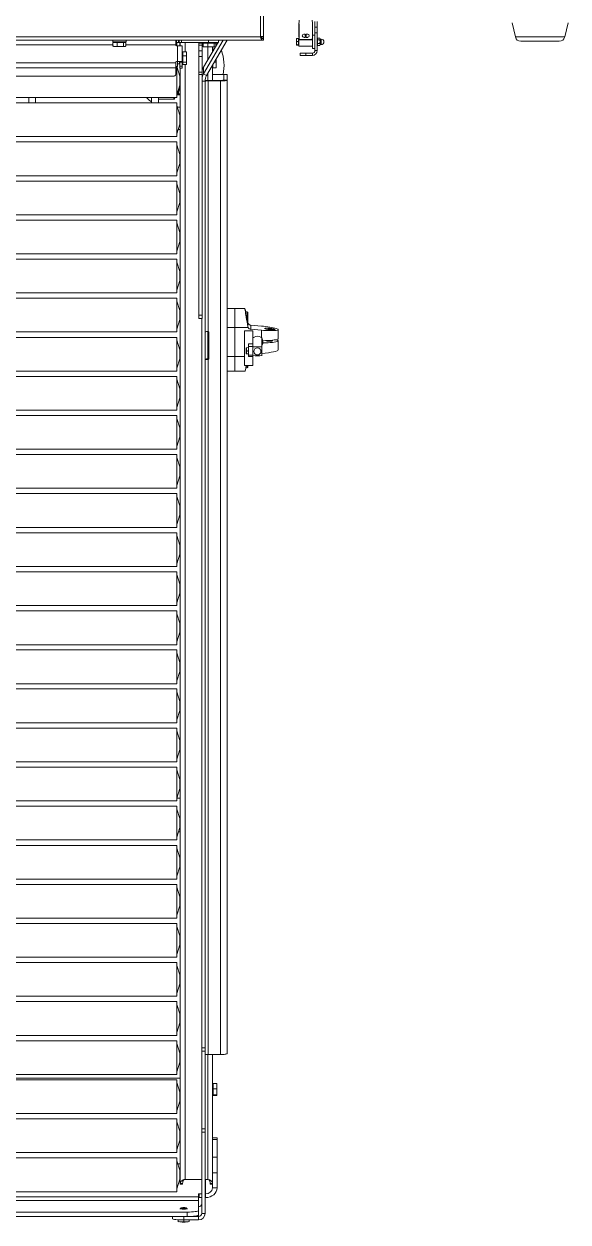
# Model space of a CAD drawing. Header units: millimetres. Extents: x -187347 to 135007, y -6415 to 292048.
# Drawn here: x -54706 to -54223, y 20452 to 21517 of the extents above; entities that cross this region are included whole.
import ezdxf

# ---------------------------------------------------------------- set-up
doc = ezdxf.new("R2010")
doc.units = ezdxf.units.MM
doc.header["$LTSCALE"] = 100
doc.layers.get('0').update_dxf_attribs({"lineweight": 18})
doc.layers.add('Layout Multivac', color=2, linetype='Continuous')

# ---------------------------------------------------------------- blocks, each defined once
blk = doc.blocks.new('I319 MD_left to right')
at = {"color": 0, "linetype": 'Continuous', "lineweight": 18}
for p, q in [((3364.4, 2821), (3364.4, 2114.7)), ((3367.3, 2821), (3367.3, 2114.7)), ((3398.6, 2125.9), (3398.6, 2119.7)), ((3398.7, 2125.9), (3398.7, 2119.7)), ((3410.7, 2119.7), (3410.7, 2125.9)), ((3410.8, 2119.7), (3410.8, 2125.9)), ((3412.8, 2123), (3412.8, 2128)), ((3412.8, 2123), (3414.8, 2123)), ((3412.8, 2118), (3412.8, 2123)), ((3414.8, 2128), (3414.8, 2123)), ((3414.8, 2123), (3414.8, 2118)), ((3587.9, 2127), (3590.9, 2114.4)), ((3634.7, 2114.4), (3637.6, 2127)), ((3365.8, 2111.5), (2935.1, 2111.5)), ((2935.4, 2114.5), (3364.4, 2114.5)), ((3233.3, 2111.5), (3233.3, 2109.9)), ((3233.3, 2109.9), (3245.3, 2109.9)), ((3233.5, 2106.1), (3233.5, 2109.3)), ((3233.5, 2109.3), (3237.1, 2109.3)), ((3234.8, 2109.9), (3234.8, 2109.3)), ((3237.1, 2106.1), (3237.1, 2109.3)), ((3237.1, 2109.3), (3242.8, 2109.3)), ((3242.8, 2106.1), (3242.8, 2109.3)), ((3242.8, 2109.3), (3245, 2109.3)), ((3243.7, 2109.3), (3243.7, 2109.9)), ((3245, 2106.1), (3245, 2109.3)), ((3245.3, 2109.9), (3245.3, 2111.5)), ((3289.3, 2111.5), (3289.3, 2107.3)), ((3289.8, 2109.5), (3289.3, 2109.5)), ((3289.8, 2111.5), (3289.8, 2109.5)), ((3291.8, 2109.5), (3289.8, 2109.5)), ((3290.3, 2106.5), (3290.3, 2109.5)), ((3291.8, 2109.5), (3291.8, 2111.5)), ((3292.3, 2109.5), (3291.8, 2109.5)), ((3292.3, 2109.5), (3292.3, 2111.5)), ((3294.3, 2109.5), (3292.3, 2109.5)), ((3292.8, 2106.5), (3292.8, 2109.5)), ((3293.3, 2109.5), (3293.3, 2106.5)), ((3294.3, 2111.5), (3294.3, 2109.5)), ((3318.3, 2109.5), (3294.3, 2109.5)), ((3297.5, 2109.5), (3297.5, 2101.2)), ((3309.8, 2109), (3309.8, 2109.5)), ((3309.8, 2109), (3312.8, 2109)), ((3309.8, 2107), (3309.8, 2109)), ((3312.8, 2109), (3312.8, 2109.5)), ((3312.8, 2107), (3312.8, 2109)), ((3313.7, 2105.7), (3313.7, 2108.9)), ((3313.7, 2108.9), (3317.8, 2108.9)), ((3331.5, 2111.5), (3314, 2081.5)), ((3314.8, 2109.5), (3314.8, 2108.9)), ((3334.9, 2111.5), (3316.6, 2080)), ((3317.8, 2105.7), (3317.8, 2108.9)), ((3317.8, 2108.9), (3323.3, 2108.9)), ((3318.3, 2109.5), (3318.3, 2111.5)), ((3327.3, 2109.5), (3318.3, 2109.5)), ((3323.3, 2105.7), (3323.3, 2108.9)), ((3323.3, 2108.9), (3324.8, 2108.9)), ((3323.7, 2108.9), (3323.7, 2109.5)), ((3324.8, 2106.3), (3326.8, 2109.5)), ((3324.8, 2105.7), (3324.8, 2108.9)), ((3325.1, 2109.5), (3325.1, 2106.6)), ((3326.6, 2109.2), (3326.4, 2109.5)), ((3327.3, 2110.4), (3327.9, 2111.5)), ((3327.3, 2111.5), (3327.3, 2109.5)), ((3364.4, 2114.5), (3364.4, 2114.7)), ((3364.4, 2114.7), (3367.3, 2114.7)), ((3364.6, 2113.9), (3365.5, 2114.7)), ((3365.8, 2114), (3364.8, 2114)), ((3365.3, 2114.5), (3365.8, 2114.5)), ((3365.8, 2114.7), (3365.8, 2113.3)), ((3365.8, 2113.3), (3367.3, 2113.3)), ((3365.8, 2113.1), (3365.8, 2113.3)), ((3367.3, 2113.1), (3365.8, 2113.1)), ((3365.8, 2113), (3365.8, 2111.5)), ((3365.8, 2113), (3367.1, 2113)), ((3365.8, 2111.5), (3367.1, 2111.5)), ((3367.1, 2111.5), (3367.1, 2113)), ((3367.1, 2113), (3367.3, 2113)), ((3367.3, 2111.5), (3367.1, 2111.5)), ((3367.3, 2114.7), (3367.3, 2113.3)), ((3367.3, 2113.3), (3367.3, 2113.1)), ((3367.3, 2113), (3367.3, 2111.5)), ((3367.3, 2111.5), (3367.3, 2113)), ((3367.3, 2113), (3367.3, 2113)), ((3367.3, 2111.5), (3367.3, 2111.5)), ((3396.6, 2111.5), (3396.7, 2112.9)), ((3396.7, 2112.9), (3396.6, 2112.8)), ((3396.6, 2112.8), (3396.6, 2111.5)), ((3396.6, 2111.5), (3396.6, 2108.8)), ((3396.6, 2108.8), (3396.7, 2110.2)), ((3396.7, 2112.9), (3398.2, 2112.9)), ((3396.7, 2112.9), (3398.2, 2112.9)), ((3396.7, 2110.2), (3398.2, 2110.2)), ((3398.2, 2112.9), (3398.2, 2110.2)), ((3398.2, 2112.9), (3398.2, 2112.9)), ((3398.6, 2112.3), (3398.2, 2112.3)), ((3398.2, 2110.2), (3398.2, 2107.4)), ((3398.6, 2106.3), (3398.6, 2113.7)), ((3398.6, 2113.7), (3398.7, 2113.7)), ((3398.7, 2113.6), (3398.8, 2113.6)), ((3398.9, 2112.2), (3410.5, 2112.2)), ((3410.5, 2111.8), (3398.9, 2111.8)), ((3404.2, 2117), (3402.9, 2116.9)), ((3402.9, 2114), (3404.2, 2113.9)), ((3404.2, 2113.9), (3404.2, 2117)), ((3406.4, 2116.9), (3405.2, 2117)), ((3405.2, 2117), (3405.2, 2113.9)), ((3405.2, 2113.9), (3406.4, 2114)), ((3410.5, 2113.6), (3410.7, 2113.6)), ((3410.7, 2113.7), (3410.8, 2113.7)), ((3412.8, 2116), (3410.8, 2116)), ((3410.8, 2113.7), (3410.8, 2116)), ((3410.8, 2106.3), (3410.8, 2113.7)), ((3414.8, 2118), (3412.8, 2118)), ((3412.8, 2102.2), (3412.8, 2118)), ((3414.8, 2102.2), (3414.8, 2118)), ((3415.2, 2113.2), (3414.8, 2112.4)), ((3415.2, 2113.2), (3417.1, 2113.2)), ((3415.2, 2111.7), (3417.1, 2111.7)), ((3417.6, 2112.4), (3417.1, 2113.2)), ((3418.4, 2112.4), (3417.6, 2112.4)), ((3417.6, 2112.4), (3417.6, 2107.6)), ((3418.4, 2107.6), (3418.4, 2112.4)), ((3590.9, 2114.4), (3634.7, 2114.4)), ((3627.2, 2110.5), (3595.7, 2110.5)), ((3629.8, 2110.5), (3627.2, 2110.5)), ((2633, 2107.3), (3233.5, 2107.3)), ((3235.3, 2105.9), (3233.5, 2106.1)), ((3233.9, 2106.1), (3234.3, 2105.9)), ((3234.3, 2105.9), (3235.3, 2105.9)), ((3237.1, 2106.1), (3235.3, 2105.9)), ((3235.3, 2105.9), (3239.9, 2105.9)), ((3239.9, 2105.9), (3237.1, 2106.1)), ((3242.8, 2106.1), (3239.9, 2105.9)), ((3239.9, 2105.9), (3243.9, 2105.9)), ((3244.7, 2106.1), (3243.9, 2105.9)), ((3243.9, 2105.9), (3244.3, 2105.9)), ((3244.3, 2105.9), (3244.7, 2106.1)), ((3245, 2107.3), (3289.3, 2107.3)), ((3289.3, 2107.3), (3289.3, 2107)), ((3290.7, 2106.5), (3289.8, 2106.5)), ((3290.7, 2092.5), (3290.7, 2106.5)), ((3290.7, 2106.5), (3294.9, 2106.5)), ((3292.8, 2107.7), (3293.3, 2107.7)), ((3292.8, 2107), (3293.3, 2107)), ((3294.9, 2092.5), (3294.9, 2106.5)), ((3295.5, 2100), (3294.9, 2100)), ((3295.5, 2097.6), (3295.5, 2101.2)), ((3298.7, 2101.2), (3295.5, 2101.2)), ((3298.7, 2101.2), (3298.9, 2099.4)), ((3298.7, 2100.9), (3298.7, 2101.2)), ((3298.9, 2099.4), (3298.7, 2097.6)), ((3298.9, 2100.5), (3298.8, 2100.9)), ((3298.9, 2099.4), (3298.9, 2100.5)), ((3298.9, 2094.7), (3298.9, 2099.4)), ((3309.8, 2107), (3312.8, 2107)), ((3309.8, 2102), (3309.8, 2107)), ((3309.8, 2102), (3312.8, 2102)), ((3309.8, 2097), (3309.8, 2102)), ((3312.8, 2102), (3312.8, 2107)), ((3312.8, 2097), (3312.8, 2102)), ((3315.7, 2105.5), (3313.7, 2105.7)), ((3313.7, 2105.7), (3314.1, 2105.6)), ((3314, 2087.6), (3324.5, 2105.6)), ((3314.1, 2105.6), (3314.3, 2105.5)), ((3314.3, 2105.5), (3315.7, 2105.5)), ((3317.8, 2105.7), (3315.7, 2105.5)), ((3315.7, 2105.5), (3320.5, 2105.5)), ((3317.6, 2105.5), (3317.6, 2093.7)), ((3320.5, 2105.5), (3317.8, 2105.7)), ((3320.5, 2105.5), (3324.1, 2105.5)), ((3321.8, 2105.5), (3321.8, 2101)), ((3322.1, 2105.5), (3322.1, 2101.5)), ((3324.1, 2105.5), (3323.3, 2105.7)), ((3324.1, 2105.5), (3324.3, 2105.5)), ((3324.3, 2105.5), (3324.4, 2105.6)), ((3396.7, 2107.4), (3396.6, 2108.8)), ((3396.6, 2108.8), (3396.6, 2107.3)), ((3396.6, 2107.3), (3396.7, 2107.4)), ((3396.7, 2107.2), (3396.6, 2107.3)), ((3396.7, 2107.4), (3398.2, 2107.4)), ((3396.7, 2107.2), (3398.2, 2107.2)), ((3396.7, 2107.2), (3398.2, 2107.2)), ((3398.2, 2107.8), (3398.6, 2107.8)), ((3398.2, 2107.4), (3398.2, 2107.2)), ((3398.2, 2107.2), (3398.2, 2107.2)), ((3398.6, 2106.3), (3410.8, 2106.3)), ((3399.8, 2098), (3399.8, 2100)), ((3399.8, 2100), (3404.8, 2100)), ((3404.8, 2100), (3404.8, 2098)), ((3404.8, 2100), (3410.6, 2100)), ((3410.6, 2100), (3410.6, 2098)), ((3410.8, 2104), (3410.8, 2106.3)), ((3410.8, 2104), (3412.8, 2104)), ((3414.8, 2102.2), (3412.8, 2102.2)), ((3414.8, 2107.6), (3415.2, 2106.9)), ((3415.2, 2108.6), (3417.1, 2108.6)), ((3415.2, 2106.9), (3417.1, 2106.9)), ((3417.1, 2106.9), (3417.6, 2107.6)), ((3417.6, 2107.6), (3418.4, 2107.6)), ((2577.3, 2091.4), (3289.3, 2091.4)), ((3289.3, 2092), (3289.3, 2091.4)), ((3289.3, 2091.4), (3289.3, 2086.8)), ((3289.3, 2088), (3290.9, 2088)), ((3290.7, 2092.5), (3289.8, 2092.5)), ((3292.8, 2079.5), (3290.3, 2088)), ((3290.3, 2063.6), (3290.3, 2088)), ((3294.9, 2092.5), (3290.7, 2092.5)), ((3290.9, 2092.5), (3290.9, 2088)), ((3290.9, 2090.5), (3292.7, 2090.5)), ((3292.7, 2092.5), (3292.7, 2090.5)), ((3292.9, 2092), (3292.9, 2092.5)), ((3294.9, 2092), (3292.9, 2092)), ((3292.9, 2092), (3292.9, 2088.5)), ((3292.9, 2088.5), (3294.9, 2088.5)), ((3292.9, 2086.5), (3292.9, 2088.5)), ((3294.9, 2092.5), (3294.9, 2092)), ((3294.9, 2092), (3294.9, 2088.5)), ((3294.9, 2091.1), (3295.5, 2091.1)), ((3294.9, 2088.5), (3294.9, 2086.5)), ((3298.7, 2097.6), (3295.5, 2097.6)), ((3295.5, 2091.9), (3295.5, 2097.6)), ((3298.7, 2091.9), (3295.5, 2091.9)), ((3295.5, 2089.8), (3295.5, 2091.9)), ((3298.7, 2089.8), (3295.5, 2089.8)), ((3297.5, 2089.8), (3297.5, 1098.7)), ((3298.9, 2094.7), (3298.7, 2091.9)), ((3298.9, 2090.9), (3298.7, 2089.8)), ((3298.8, 2090.2), (3298.9, 2090.5)), ((3298.9, 2090.9), (3298.9, 2094.7)), ((3298.9, 2090.5), (3298.9, 2090.9)), ((3309.8, 2097), (3312.8, 2097)), ((3309.8, 2083.1), (3309.8, 2097)), ((3312.8, 2083.1), (3312.8, 2097)), ((3314, 2087.6), (3314, 2081.5)), ((3321.8, 2088.9), (3321.8, 2075.7)), ((3322.1, 2087), (3322.1, 2089.4)), ((3323.6, 2092), (3325.1, 2092)), ((3325.1, 2094.6), (3325.1, 2092)), ((3325.1, 2092), (3325.1, 2087)), ((3404.8, 2098), (3399.8, 2098)), ((3404.8, 2098), (3410.6, 2098)), ((2577.3, 2086.8), (3289.3, 2086.8)), ((2579.3, 2079.5), (3287.3, 2079.5)), ((3289.3, 2086.8), (3289.3, 2081)), ((3292.8, 2072.3), (3292.8, 2079.5)), ((3293.3, 2078), (3292.8, 2078)), ((3294.9, 2086.5), (3292.9, 2086.5)), ((3293.3, 2086.5), (3293.3, 1095)), ((3309.8, 2083.1), (3312.8, 2083.1)), ((3309.8, 2081.1), (3309.8, 2083.1)), ((3309.8, 2081.1), (3312.8, 2081.1)), ((3309.8, 1867.1), (3309.8, 2081.1)), ((3312.8, 2081.1), (3312.8, 2083.1)), ((3312.8, 1867.1), (3312.8, 2081.1)), ((3316.6, 2080), (3314, 2081.5)), ((3317.6, 2081.7), (3317.6, 2075.7)), ((3331.8, 2081), (3321.8, 2081)), ((3325.1, 2087), (3322.1, 2087)), ((3334.8, 2081), (3331.8, 2081)), ((3331.8, 2080.9), (3331.8, 2081)), ((3334.8, 2080.9), (3331.8, 2080.9)), ((3331.8, 2080.9), (3331.8, 2076)), ((3334.8, 2081), (3334.8, 2080.9)), ((3334.8, 2080.9), (3334.8, 2076)), ((3290.3, 2063), (3292.8, 2071.5)), ((3291.5, 2067.1), (3291.8, 2067.6)), ((3291.8, 2067.6), (3292.7, 2068.9)), ((3291.8, 2068.1), (3291.8, 2067.6)), ((3292.6, 2067.5), (3292, 2066.3)), ((3293.3, 2071.1), (3292.6, 2071.1)), ((3293.3, 2068.6), (3292.6, 2067.5)), ((3292.7, 2068.9), (3293.3, 2069.6)), ((3292.8, 2073), (3293.3, 2073)), ((3292.8, 2071.5), (3292.8, 2072.3)), ((3315.3, 2075.1), (3312.8, 2075.1)), ((3315.3, 1215.7), (3315.3, 2075.1)), ((3318.1, 2075.3), (3318.1, 2075.7)), ((3329, 2075.7), (3318.1, 2075.7)), ((3318.1, 1852.5), (3318.1, 2075.3)), ((3329, 2075.3), (3318.1, 2075.3)), ((3329, 2075.7), (3329, 2075.3)), ((3329, 1209.8), (3329, 2075.3)), ((3331.8, 2076), (3334.8, 2076)), ((3334.8, 1210.5), (3334.8, 2076)), ((2900.3, 2060.5), (3290.3, 2060.5)), ((3290.3, 2055.8), (2900.3, 2055.8)), ((3158.8, 2055.8), (3158.8, 2060.5)), ((3164.8, 2055.8), (3164.8, 2060.5)), ((3267.8, 2060.5), (3267.8, 2055.8)), ((3273.8, 2060.5), (3273.8, 2055.8)), ((3273.8, 2059), (3287.2, 2059)), ((3287.2, 2059), (3287.9, 2060.5)), ((3288.6, 2060.5), (3288.1, 2059.5)), ((3290.3, 2060.5), (3290.3, 2063.6)), ((3291.8, 2063), (3290.3, 2063)), ((3290.3, 2028.9), (3290.3, 2055.8)), ((3292, 2066.3), (3290.5, 2063.8)), ((3290.5, 2063.8), (3291.8, 2063.8)), ((3291.8, 2066), (3291.8, 2063.8)), ((3291.8, 2063.8), (3292.7, 2063.8)), ((3291.8, 2063.8), (3291.8, 2063)), ((3292.6, 2063), (3291.8, 2063)), ((3293.3, 2063.1), (3292.6, 2063)), ((3292.8, 2044.8), (3290.3, 2053.3)), ((3293.3, 2052.1), (3290.6, 2052.1)), ((3290.3, 2028.3), (3292.8, 2036.8)), ((3292.8, 2037.6), (3292.8, 2044.8)), ((3293.3, 2043.3), (3292.8, 2043.3)), ((3292.8, 2038.3), (3293.3, 2038.3)), ((3292.8, 2036.8), (3292.8, 2037.6)), ((2900.3, 2025.8), (3290.3, 2025.8)), ((3290.3, 2025.8), (3290.3, 2028.9)), ((3291.4, 2032.1), (3293.3, 2032.1)), ((3290.3, 2021), (2900.3, 2021)), ((3290.3, 1994.1), (3290.3, 2021)), ((3292.8, 2010), (3290.3, 2018.5)), ((3292.8, 2002.8), (3292.8, 2010)), ((3293.3, 2008.5), (3292.8, 2008.5)), ((3292.8, 2003.5), (3293.3, 2003.5)), ((3292.8, 2002), (3292.8, 2002.8)), ((3290.3, 1993.5), (3292.8, 2002)), ((3290.3, 1991), (3290.3, 1994.1)), ((2900.3, 1991), (3290.3, 1991)), ((3290.3, 1986.3), (2900.3, 1986.3)), ((3290.3, 1959.4), (3290.3, 1986.3)), ((3292.8, 1975.3), (3290.3, 1983.8)), ((3292.8, 1968.1), (3292.8, 1975.3)), ((3293.3, 1973.8), (3292.8, 1973.8)), ((3290.3, 1958.8), (3292.8, 1967.3)), ((3292.8, 1968.8), (3293.3, 1968.8)), ((3292.8, 1967.3), (3292.8, 1968.1)), ((2900.3, 1956.3), (3290.3, 1956.3)), ((3290.3, 1951.5), (2900.3, 1951.5)), ((3290.3, 1956.3), (3290.3, 1959.4)), ((3290.3, 1924.6), (3290.3, 1951.5)), ((3292.8, 1940.5), (3290.3, 1949)), ((3292.8, 1933.4), (3292.8, 1940.5)), ((3293.3, 1939), (3292.8, 1939)), ((3290.3, 1924), (3292.8, 1932.5)), ((3292.8, 1934), (3293.3, 1934)), ((3292.8, 1932.5), (3292.8, 1933.4)), ((2900.3, 1921.5), (3290.3, 1921.5)), ((3290.3, 1921.5), (3290.3, 1924.6)), ((3290.3, 1916.8), (2900.3, 1916.8)), ((3290.3, 1889.9), (3290.3, 1916.8)), ((3292.8, 1905.8), (3290.3, 1914.3)), ((3290.3, 1889.3), (3292.8, 1897.8)), ((3292.8, 1898.6), (3292.8, 1905.8)), ((3293.3, 1904.3), (3292.8, 1904.3)), ((3292.8, 1899.3), (3293.3, 1899.3)), ((3292.8, 1897.8), (3292.8, 1898.6)), ((2900.3, 1886.8), (3290.3, 1886.8)), ((3290.3, 1886.8), (3290.3, 1889.9)), ((3290.3, 1882.1), (2900.3, 1882.1)), ((3290.3, 1855.2), (3290.3, 1882.1)), ((3292.8, 1871.1), (3290.3, 1879.6)), ((3292.8, 1863.9), (3292.8, 1871.1)), ((3293.3, 1869.6), (3292.8, 1869.6)), ((3292.8, 1864.6), (3293.3, 1864.6)), ((3309.8, 1867.1), (3312.8, 1867.1)), ((3309.8, 1864), (3309.8, 1867.1)), ((3309.8, 1864), (3312.8, 1864)), ((3312.3, 1215.7), (3312.3, 1864)), ((3312.8, 1864), (3312.8, 1867.1)), ((3341.8, 1873.1), (3334.8, 1873.1)), ((3350.7, 1873.1), (3341.8, 1873.1)), ((3341.8, 1873.1), (3341.8, 1856.2)), ((3352.8, 1870), (3351.2, 1870)), ((3352.8, 1869.4), (3352.8, 1870)), ((3352.8, 1861.3), (3352.8, 1869.4)), ((3353.3, 1869.5), (3353.3, 1868.9)), ((3353.3, 1868.9), (3353.3, 1860.5)), ((3290.3, 1854.6), (3292.8, 1863.1)), ((3290.3, 1852.1), (3290.3, 1855.2)), ((3292.8, 1863.1), (3292.8, 1863.9)), ((3334.8, 1856.2), (3341.8, 1856.2)), ((3341.8, 1856.2), (3341.8, 1830.4)), ((3353.5, 1856.2), (3341.8, 1856.2)), ((3353.5, 1859.9), (3353.4, 1860.5)), ((3353.4, 1856.9), (3353.4, 1860.5)), ((3353.4, 1856.9), (3353.5, 1856.2)), ((3356, 1854.5), (3356, 1858.1)), ((3356, 1858.1), (3365.3, 1857.3)), ((3356, 1854.5), (3365.3, 1853.7)), ((3365.3, 1853.7), (3365.3, 1847.3)), ((3372.8, 1854.4), (3372.2, 1854.3)), ((3374.8, 1854.2), (3372.8, 1854.4)), ((3372.8, 1854.3), (3372.8, 1854.4)), ((3374.8, 1854.2), (3374.8, 1854.2)), ((3380.3, 1846.2), (3380.3, 1854.2)), ((2900.3, 1852.1), (3290.3, 1852.1)), ((3290.3, 1847.3), (2900.3, 1847.3)), ((3290.3, 1820.4), (3290.3, 1847.3)), ((3292.8, 1836.3), (3290.3, 1844.8)), ((3317.6, 1852.5), (3317.6, 1828.1)), ((3318.1, 1852.5), (3318.1, 1852.5)), ((3318.6, 1828.2), (3318.6, 1852)), ((3357.8, 1853.2), (3350.3, 1853.2)), ((3350.3, 1822.2), (3350.3, 1853.2)), ((3357.8, 1841.6), (3357.8, 1853.2)), ((3358.8, 1847.3), (3357.8, 1847.3)), ((3365.3, 1847.3), (3364.8, 1847.3)), ((3365.8, 1839), (3365.8, 1847.3)), ((3366.7, 1842.4), (3366.7, 1844.3)), ((3370.3, 1844.4), (3370.3, 1844.1)), ((3375.3, 1844.1), (3375.3, 1844.8)), ((3375.4, 1844.2), (3375.3, 1844.3)), ((3380.3, 1836.1), (3380.3, 1844.2)), ((3292.8, 1829.1), (3292.8, 1836.3)), ((3293.3, 1834.8), (3292.8, 1834.8)), ((3351.8, 1835.5), (3351.8, 1837.8)), ((3351.8, 1834.7), (3351.8, 1835.3)), ((3351.8, 1833), (3351.8, 1834.7)), ((3353.8, 1838.2), (3352, 1838)), ((3352, 1838), (3352, 1835.5)), ((3352, 1834.7), (3352, 1832.8)), ((3352, 1832.8), (3353.8, 1832.7)), ((3352.6, 1835.5), (3352.6, 1834.7)), ((3353.8, 1841.6), (3357.8, 1841.6)), ((3353.8, 1841.6), (3353.8, 1839.1)), ((3353.8, 1839.1), (3357.8, 1839.1)), ((3353.8, 1839.1), (3353.8, 1831.6)), ((3357.8, 1841.6), (3357.8, 1839.4)), ((3357.8, 1839), (3357.8, 1839.4)), ((3357.8, 1831), (3357.8, 1839)), ((3365.8, 1839), (3365.8, 1831)), ((3290.3, 1819.8), (3292.8, 1828.3)), ((3292.8, 1829.8), (3293.3, 1829.8)), ((3292.8, 1828.3), (3292.8, 1829.1)), ((3318.1, 1827.7), (3318.1, 1828.1)), ((3318.1, 1827.7), (3318.1, 1828.1)), ((3318.1, 1828.1), (3318.1, 1828.1)), ((3318.1, 1209.8), (3318.1, 1827.7)), ((3318.1, 1827.7), (3318.1, 1827.7)), ((3334.8, 1830.4), (3341.8, 1830.4)), ((3341.8, 1830.4), (3341.8, 1817.3)), ((3350.3, 1830.4), (3341.8, 1830.4)), ((3350.3, 1822.2), (3357.8, 1822.2)), ((3352.8, 1820.3), (3352.8, 1822.2)), ((3353.3, 1822.2), (3353.3, 1820.8)), ((3353.8, 1831.6), (3357.8, 1831.6)), ((3353.8, 1831.6), (3353.8, 1830.2)), ((3353.8, 1830.2), (3357.8, 1830.2)), ((3357.8, 1831), (3357.8, 1830.2)), ((3357.8, 1822.2), (3357.8, 1830.2)), ((2900.3, 1817.3), (3290.3, 1817.3)), ((3290.3, 1812.6), (2900.3, 1812.6)), ((3290.3, 1817.3), (3290.3, 1820.4)), ((3290.3, 1785.7), (3290.3, 1812.6)), ((3334.8, 1817.3), (3341.8, 1817.3)), ((3341.8, 1817.3), (3350.7, 1817.3)), ((3351.5, 1820.3), (3352.8, 1820.3)), ((3292.8, 1801.6), (3290.3, 1810.1)), ((3292.8, 1794.4), (3292.8, 1801.6)), ((3293.3, 1800.1), (3292.8, 1800.1)), ((3290.3, 1785.1), (3292.8, 1793.6)), ((3292.8, 1795.1), (3293.3, 1795.1)), ((3292.8, 1793.6), (3292.8, 1794.4)), ((2900.3, 1782.6), (3290.3, 1782.6)), ((3290.3, 1782.6), (3290.3, 1785.7)), ((3290.3, 1777.8), (2900.3, 1777.8)), ((3290.3, 1750.9), (3290.3, 1777.8)), ((3292.8, 1766.8), (3290.3, 1775.3)), ((3290.3, 1750.3), (3292.8, 1758.8)), ((3292.8, 1759.7), (3292.8, 1766.8)), ((3293.3, 1765.3), (3292.8, 1765.3)), ((3292.8, 1760.3), (3293.3, 1760.3)), ((3292.8, 1758.8), (3292.8, 1759.7)), ((2900.3, 1747.8), (3290.3, 1747.8)), ((3290.3, 1747.8), (3290.3, 1750.9)), ((3290.3, 1743.1), (2900.3, 1743.1)), ((3290.3, 1716.2), (3290.3, 1743.1)), ((3292.8, 1732.1), (3290.3, 1740.6)), ((3292.8, 1724.9), (3292.8, 1732.1)), ((3293.3, 1730.6), (3292.8, 1730.6)), ((3292.8, 1725.6), (3293.3, 1725.6)), ((3290.3, 1715.6), (3292.8, 1724.1)), ((3290.3, 1713.1), (3290.3, 1716.2)), ((3292.8, 1724.1), (3292.8, 1724.9)), ((2900.3, 1713.1), (3290.3, 1713.1)), ((3290.3, 1708.4), (2900.3, 1708.4)), ((3290.3, 1681.5), (3290.3, 1708.4)), ((3292.8, 1697.4), (3290.3, 1705.9)), ((3292.8, 1690.2), (3292.8, 1697.4)), ((3293.3, 1695.9), (3292.8, 1695.9)), ((3290.3, 1680.9), (3292.8, 1689.4)), ((3292.8, 1690.9), (3293.3, 1690.9)), ((3292.8, 1689.4), (3292.8, 1690.2)), ((2900.3, 1678.4), (3290.3, 1678.4)), ((3290.3, 1673.6), (2900.3, 1673.6)), ((3290.3, 1678.4), (3290.3, 1681.5)), ((3290.3, 1646.7), (3290.3, 1673.6)), ((3292.8, 1662.6), (3290.3, 1671.1)), ((3292.8, 1655.5), (3292.8, 1662.6)), ((3290.3, 1646.1), (3292.8, 1654.6)), ((3293.3, 1661.1), (3292.8, 1661.1)), ((3292.8, 1656.1), (3293.3, 1656.1)), ((3292.8, 1654.6), (3292.8, 1655.5)), ((2900.3, 1643.6), (3290.3, 1643.6)), ((3290.3, 1643.6), (3290.3, 1646.7)), ((3290.3, 1638.9), (2900.3, 1638.9)), ((3290.3, 1612), (3290.3, 1638.9)), ((3292.8, 1627.9), (3290.3, 1636.4)), ((3290.3, 1611.4), (3292.8, 1619.9)), ((3292.8, 1620.7), (3292.8, 1627.9)), ((3293.3, 1626.4), (3292.8, 1626.4)), ((3292.8, 1621.4), (3293.3, 1621.4)), ((3292.8, 1619.9), (3292.8, 1620.7)), ((2900.3, 1608.9), (3290.3, 1608.9)), ((3290.3, 1608.9), (3290.3, 1612)), ((3290.3, 1604.1), (2900.3, 1604.1)), ((3290.3, 1577.2), (3290.3, 1604.1)), ((3292.8, 1593.1), (3290.3, 1601.6)), ((3292.8, 1586), (3292.8, 1593.1)), ((3293.3, 1591.6), (3292.8, 1591.6)), ((3290.3, 1576.6), (3292.8, 1585.1)), ((3290.3, 1574.1), (3290.3, 1577.2)), ((3292.8, 1586.6), (3293.3, 1586.6)), ((3292.8, 1585.1), (3292.8, 1586)), ((2900.3, 1574.1), (3290.3, 1574.1)), ((3290.3, 1569.4), (2900.3, 1569.4)), ((3290.3, 1542.5), (3290.3, 1569.4)), ((3292.8, 1558.4), (3290.3, 1566.9)), ((3292.8, 1551.2), (3292.8, 1558.4)), ((3293.3, 1556.9), (3292.8, 1556.9)), ((3290.3, 1541.9), (3292.8, 1550.4)), ((3292.8, 1551.9), (3293.3, 1551.9)), ((3292.8, 1550.4), (3292.8, 1551.2)), ((2900.3, 1539.4), (3290.3, 1539.4)), ((3290.3, 1534.7), (2900.3, 1534.7)), ((3290.3, 1539.4), (3290.3, 1542.5)), ((3290.3, 1507.8), (3290.3, 1534.7)), ((3292.8, 1523.7), (3290.3, 1532.2)), ((3292.8, 1516.5), (3292.8, 1523.7)), ((3290.3, 1507.2), (3292.8, 1515.7)), ((3293.3, 1522.2), (3292.8, 1522.2)), ((3292.8, 1517.2), (3293.3, 1517.2)), ((3292.8, 1515.7), (3292.8, 1516.5)), ((2900.3, 1504.7), (3290.3, 1504.7)), ((3290.3, 1504.7), (3290.3, 1507.8)), ((3290.3, 1499.9), (2900.3, 1499.9)), ((3290.3, 1473), (3290.3, 1499.9)), ((3292.8, 1488.9), (3290.3, 1497.4)), ((3290.3, 1472.4), (3292.8, 1480.9)), ((3292.8, 1481.8), (3292.8, 1488.9)), ((3293.3, 1487.4), (3292.8, 1487.4)), ((3292.8, 1482.4), (3293.3, 1482.4)), ((3292.8, 1480.9), (3292.8, 1481.8)), ((2900.3, 1469.9), (3290.3, 1469.9)), ((3290.3, 1469.9), (3290.3, 1473)), ((3290.3, 1465.2), (2900.3, 1465.2)), ((3290.3, 1438.3), (3290.3, 1465.2)), ((3292.8, 1454.2), (3290.3, 1462.7)), ((3292.8, 1447), (3292.8, 1454.2)), ((3293.3, 1452.7), (3292.8, 1452.7)), ((3290.3, 1437.7), (3292.8, 1446.2)), ((3290.3, 1435.2), (3290.3, 1438.3)), ((3292.8, 1447.7), (3293.3, 1447.7)), ((3292.8, 1446.2), (3292.8, 1447)), ((2900.3, 1435.2), (3290.3, 1435.2)), ((3290.3, 1430.5), (2900.3, 1430.5)), ((3293.3, 1437.6), (3290.3, 1437.6)), ((3290.3, 1403.5), (3290.3, 1430.5)), ((3292.8, 1419.5), (3290.3, 1428)), ((3292.8, 1412.3), (3292.8, 1419.5)), ((3293.3, 1418), (3292.8, 1418)), ((3290.3, 1403), (3292.8, 1411.5)), ((3291.6, 1407.6), (3293.3, 1407.6)), ((3292.8, 1413), (3293.3, 1413)), ((3292.8, 1411.5), (3292.8, 1412.3)), ((2900.3, 1400.5), (3290.3, 1400.5)), ((3290.3, 1395.7), (2900.3, 1395.7)), ((3290.3, 1400.5), (3290.3, 1403.5)), ((3290.3, 1368.8), (3290.3, 1395.7)), ((3292.8, 1384.7), (3290.3, 1393.2)), ((3292.8, 1377.5), (3292.8, 1384.7)), ((3290.3, 1368.2), (3292.8, 1376.7)), ((3293.3, 1383.2), (3292.8, 1383.2)), ((3292.8, 1378.2), (3293.3, 1378.2)), ((3292.8, 1376.7), (3292.8, 1377.5)), ((2900.3, 1365.7), (3290.3, 1365.7)), ((3290.3, 1365.7), (3290.3, 1368.8)), ((3290.3, 1361), (2900.3, 1361)), ((3290.3, 1334.1), (3290.3, 1361)), ((3292.8, 1350), (3290.3, 1358.5)), ((3292.8, 1342.8), (3292.8, 1350)), ((3293.3, 1348.5), (3292.8, 1348.5)), ((3292.8, 1343.5), (3293.3, 1343.5)), ((3292.8, 1342), (3292.8, 1342.8)), ((3290.3, 1333.5), (3292.8, 1342)), ((3290.3, 1331), (3290.3, 1334.1)), ((2900.3, 1331), (3290.3, 1331)), ((3290.3, 1326.2), (2900.3, 1326.2)), ((3290.3, 1299.3), (3290.3, 1326.2)), ((3292.8, 1315.2), (3290.3, 1323.7)), ((3292.8, 1308.1), (3292.8, 1315.2)), ((3293.3, 1313.7), (3292.8, 1313.7)), ((3290.3, 1298.7), (3292.8, 1307.2)), ((3292.8, 1308.7), (3293.3, 1308.7)), ((3292.8, 1307.2), (3292.8, 1308.1)), ((2900.3, 1296.2), (3290.3, 1296.2)), ((3290.3, 1291.5), (2900.3, 1291.5)), ((3290.3, 1296.2), (3290.3, 1299.3)), ((3290.3, 1264.6), (3290.3, 1291.5)), ((3292.8, 1280.5), (3290.3, 1289)), ((3292.8, 1273.3), (3292.8, 1280.5)), ((3293.3, 1279), (3292.8, 1279)), ((3290.3, 1264), (3292.8, 1272.5)), ((3292.8, 1274), (3293.3, 1274)), ((3292.8, 1272.5), (3292.8, 1273.3)), ((2900.3, 1261.5), (3290.3, 1261.5)), ((3290.3, 1261.5), (3290.3, 1264.6)), ((3290.3, 1256.8), (2900.3, 1256.8)), ((3290.3, 1229.9), (3290.3, 1256.8)), ((3292.8, 1245.8), (3290.3, 1254.3)), ((3290.3, 1229.3), (3292.8, 1237.8)), ((3292.8, 1238.6), (3292.8, 1245.8)), ((3293.3, 1244.3), (3292.8, 1244.3)), ((3292.8, 1239.3), (3293.3, 1239.3)), ((3292.8, 1237.8), (3292.8, 1238.6)), ((2900.3, 1226.8), (3290.3, 1226.8)), ((3290.3, 1226.8), (3290.3, 1229.9)), ((3290.3, 1222), (2900.3, 1222)), ((3290.3, 1195.1), (3290.3, 1222)), ((3292.8, 1211), (3290.3, 1219.5)), ((3312.3, 1215.7), (3315.3, 1215.7)), ((3312.3, 1212.7), (3312.3, 1215.7)), ((3315.3, 1215.7), (3315.3, 1212.7)), ((3292.8, 1203.8), (3292.8, 1211)), ((3293.3, 1209.5), (3292.8, 1209.5)), ((3292.8, 1204.5), (3293.3, 1204.5)), ((3292.8, 1203), (3292.8, 1203.8)), ((3315.3, 1212.7), (3312.3, 1212.7)), ((3312.3, 1143.6), (3312.3, 1212.7)), ((3315.3, 1143.6), (3315.3, 1212.7)), ((3317.6, 1209.8), (3317.6, 1098.7)), ((3318.1, 1209.8), (3329, 1209.8)), ((3321.8, 1209.8), (3321.8, 1095)), ((3290.3, 1194.5), (3292.8, 1203)), ((3290.3, 1192), (3290.3, 1195.1)), ((3293.3, 1188.6), (2897.3, 1188.6)), ((2900.3, 1192), (3290.3, 1192)), ((3290.3, 1187.3), (2900.3, 1187.3)), ((3290.3, 1160.4), (3290.3, 1187.3)), ((3292.8, 1176.3), (3290.3, 1184.8)), ((3322.4, 1183), (3321.8, 1183)), ((3325.6, 1183.9), (3322.4, 1183.9)), ((3322.4, 1179.1), (3322.4, 1183.9)), ((3325.8, 1183.6), (3325.6, 1183.9)), ((3325.8, 1181.5), (3325.8, 1183.6)), ((3292.8, 1169.1), (3292.8, 1176.3)), ((3293.3, 1174.8), (3292.8, 1174.8)), ((3321.8, 1174.2), (3322.4, 1174.2)), ((3322.4, 1173.9), (3322.4, 1179.1)), ((3325.6, 1179.1), (3322.4, 1179.1)), ((3325.6, 1173.9), (3322.4, 1173.9)), ((3322.4, 1173.3), (3322.4, 1173.9)), ((3325.6, 1173.3), (3322.4, 1173.3)), ((3325.8, 1181.5), (3325.6, 1179.1)), ((3325.6, 1179.1), (3325.8, 1176.5)), ((3325.8, 1176.5), (3325.6, 1173.9)), ((3325.6, 1173.9), (3325.8, 1173.6)), ((3325.8, 1173.6), (3325.6, 1173.3)), ((3325.8, 1176.5), (3325.8, 1181.5)), ((3325.8, 1173.6), (3325.8, 1176.5)), ((3290.3, 1159.8), (3292.8, 1168.3)), ((3292.8, 1169.8), (3293.3, 1169.8)), ((3292.8, 1168.3), (3292.8, 1169.1)), ((3292.8, 1168.6), (3293.3, 1168.6)), ((2900.3, 1157.3), (3290.3, 1157.3)), ((3290.3, 1152.5), (2900.3, 1152.5)), ((3290.3, 1157.3), (3290.3, 1160.4)), ((3290.3, 1125.6), (3290.3, 1152.5)), ((3292.8, 1141.5), (3290.3, 1150)), ((3292.8, 1134.4), (3292.8, 1141.5)), ((3293.3, 1140), (3292.8, 1140)), ((3312.3, 1143.6), (3315.3, 1143.6)), ((3312.3, 1140.6), (3312.3, 1143.6)), ((3315.3, 1140.6), (3312.3, 1140.6)), ((3312.3, 1068.4), (3312.3, 1140.6)), ((3315.3, 1143.6), (3315.3, 1140.6)), ((3315.3, 1068.4), (3315.3, 1140.6)), ((3290.3, 1125), (3292.8, 1133.5)), ((3292.8, 1135), (3293.3, 1135)), ((3292.8, 1133.5), (3292.8, 1134.4)), ((3326, 1135.8), (3322, 1135.8)), ((3322, 1134.3), (3322, 1135.8)), ((3326, 1134.3), (3322, 1134.3)), ((3322, 1134.3), (3322, 1118.4)), ((3326, 1135.8), (3326, 1134.3)), ((3326, 1134.3), (3326, 1118.4)), ((2900.3, 1122.5), (3290.3, 1122.5)), ((3290.3, 1122.5), (3290.3, 1125.6)), ((3322, 1118.4), (3326, 1118.4)), ((3322, 1104.6), (3322, 1118.4)), ((3326, 1118.4), (3326, 1104.6)), ((3290.3, 1117.8), (2900.3, 1117.8)), ((3290.3, 1090.9), (3290.3, 1117.8)), ((3292.8, 1106.8), (3290.3, 1115.3)), ((3291.1, 1112.5), (3293.3, 1112.5)), ((3290.3, 1090.3), (3292.8, 1098.8)), ((3292.8, 1099.6), (3292.8, 1106.8)), ((3293.3, 1105.3), (3292.8, 1105.3)), ((3292.8, 1100.3), (3293.3, 1100.3)), ((3292.8, 1098.8), (3292.8, 1099.6)), ((3297.5, 1098.7), (3312.3, 1098.7)), ((3315.3, 1098.7), (3317.6, 1098.7)), ((3315.8, 1098.7), (3315.8, 1086)), ((3326, 1104.6), (3322, 1104.6)), ((3322, 1104.6), (3322, 1091.2)), ((3326, 1104.6), (3326, 1091.2)), ((2900.3, 1087.8), (3290.3, 1087.8)), ((3290.3, 1087.8), (3290.3, 1090.9)), ((3295.3, 1095), (3293.3, 1095)), ((3293.3, 1094.8), (3293.3, 1095)), ((3293.3, 1094.8), (3295.3, 1094.8)), ((3293.3, 1094.4), (3293.3, 1094.8)), ((3293.3, 1094.4), (3295.3, 1094.4)), ((3295.3, 1094.8), (3295.3, 1095)), ((3295.3, 1094.8), (3295.3, 1094.4)), ((3319.8, 1095), (3321.8, 1095)), ((3319.8, 1095), (3319.8, 1094.8)), ((3319.8, 1094.8), (3321.8, 1094.8)), ((3319.8, 1094.4), (3319.8, 1094.8)), ((3319.8, 1094.4), (3321.8, 1094.4)), ((3321.8, 1095), (3321.8, 1094.8)), ((3321.8, 1094.8), (3321.8, 1094.4)), ((3322, 1091.2), (3326, 1091.2)), ((2556, 1083.2), (3309.5, 1083.2)), ((2556, 1080.1), (3309.5, 1080.1)), ((3309.5, 1085.7), (3309.5, 1083.2)), ((3309.5, 1083.2), (3309.5, 1080.1)), ((3309.5, 1080.1), (3309.5, 1070.9)), ((3312.3, 1086), (3310, 1086)), ((3310, 1086), (3310, 1082.6)), ((3312.3, 1082.6), (3310, 1082.6)), ((3315.8, 1086), (3315.3, 1086)), ((3315.8, 1082.6), (3315.3, 1082.6)), ((3315.8, 1086), (3315.8, 1082.6)), ((2566, 1069.7), (3299.5, 1069.7)), ((2566, 1065.7), (3299.5, 1065.7)), ((3286.3, 1063.9), (3286.3, 1065.7)), ((3293.9, 1073.3), (3293.3, 1072.8)), ((3293.3, 1072.7), (3293.3, 1072.4)), ((3309.5, 1065.7), (3296.3, 1065.7)), ((3296.3, 1065.7), (3296.3, 1062.7)), ((3299.2, 1072.8), (3298.7, 1073.3)), ((3299.3, 1072.4), (3299.3, 1072.7)), ((3299.5, 1065.7), (3299.5, 1069.7)), ((3309.5, 1070.9), (3309.5, 1066.9)), ((3309.5, 1066.9), (3309.5, 1065.7)), ((3309.5, 1065.7), (3309.5, 1062.7)), ((3312.3, 1068.4), (3315.3, 1068.4)), ((3291.3, 1061.3), (3291.3, 1062.9)), ((3291.3, 1061.3), (3291.8, 1061.1)), ((3293.8, 1060.9), (3291.3, 1061.3)), ((3291.3, 1061.3), (3291.3, 1061.3)), ((3296.3, 1060.9), (3293.8, 1060.9)), ((3309.5, 1062.7), (3296.3, 1062.7)), ((3296.3, 1060.9), (3296.3, 1062.7)), ((3298.8, 1060.9), (3296.3, 1060.9)), ((3300.7, 1061.1), (3301.3, 1061.3)), ((3301.3, 1061.3), (3301.3, 1062.7)), ((3301.3, 1061.3), (3301.3, 1061.3))]:
    blk.add_line(p, q, dxfattribs=at)
at = {"color": 0, "linetype": 'Continuous', "lineweight": 18, "flags": 128}
for points in [[(3365.8, 2111.5), (3365.5, 2111.8), (3365.1, 2112.4), (3364.8, 2113.4), (3364.4, 2114.5)], [(3396.7, 2110.2), (3396.6, 2110.5), (3396.6, 2111.5)], [(3410.5, 2112.2), (3410.5, 2112), (3410.5, 2111.8), (3410.5, 2111.8)], [(3415.2, 2111.7), (3415, 2112.5), (3415.2, 2113.2)], [(3417.1, 2113.2), (3417.4, 2112.4), (3417.1, 2111.7)], [(3233.5, 2106.1), (3233.8, 2106.1), (3233.9, 2106.1)], [(3243.9, 2105.9), (3243, 2106.1), (3242.8, 2106.1)], [(3323.3, 2105.7), (3321.9, 2105.6), (3320.5, 2105.5)], [(3324.8, 2105.7), (3324.7, 2105.7), (3324.1, 2105.5)], [(3415.2, 2106.9), (3415, 2107.8), (3415.2, 2108.6)], [(3417.1, 2108.6), (3417.4, 2107.7), (3417.1, 2106.9)], [(3298.7, 2097.6), (3298.7, 2097), (3298.9, 2094.7)], [(3298.7, 2091.9), (3298.8, 2091.4), (3298.9, 2090.9)], [(3292.6, 2067.5), (3292.6, 2067.4), (3292.5, 2067.4), (3292.4, 2067.4), (3292.3, 2067.4), (3292.2, 2067.4), (3292.1, 2067.4), (3291.9, 2067.5), (3291.8, 2067.6)], [(3329, 2075.3), (3330.1, 2075.3), (3331.2, 2075.4), (3332.2, 2075.5), (3333.1, 2075.5), (3333.8, 2075.6), (3334.3, 2075.8), (3334.7, 2075.9), (3334.8, 2076)], [(3263.4, 2060.5), (3265.7, 2058.3), (3267.8, 2056.7)], [(3292.7, 2063.8), (3293.3, 2063.8), (3293.3, 2063.8)], [(3370.9, 1854.5), (3371.6, 1854.5), (3372.8, 1854.6)], [(3366.7, 1844.3), (3366.1, 1845.9), (3365.8, 1846.3)], [(3366.3, 1845.2), (3366.1, 1844.5), (3365.8, 1844)], [(3380.3, 1846.2), (3380.2, 1846), (3379.9, 1845.7), (3379.2, 1845.5), (3378.1, 1845.2), (3376.7, 1845), (3375.1, 1844.8), (3373.2, 1844.6), (3371.2, 1844.5), (3369, 1844.4), (3366.7, 1844.3)], [(3366.7, 1842.4), (3369, 1842.4), (3371.2, 1842.5), (3373.2, 1842.6), (3375.1, 1842.8), (3376.7, 1843), (3378.1, 1843.2), (3379.2, 1843.5), (3379.9, 1843.8), (3380.2, 1844), (3380.2, 1844.3), (3379.9, 1844.6), (3379.2, 1844.9), (3378.1, 1845.1), (3377.9, 1845.2)], [(3370.3, 1844.3), (3370.2, 1844.2), (3370.2, 1844.1), (3370.5, 1844), (3371.2, 1843.9), (3372, 1843.9), (3373, 1843.9), (3374, 1843.9), (3374.7, 1844), (3375.2, 1844.1), (3375.4, 1844.2), (3375.4, 1844.2)], [(3352.6, 1835.5), (3352.1, 1835.5), (3352, 1835.5)], [(3352.6, 1835.3), (3352.1, 1835.3), (3352, 1835.3)], [(3352, 1834.7), (3352.1, 1834.7), (3352.6, 1834.7)], [(3365.8, 1840.4), (3366.5, 1841.9), (3366.7, 1842.4)], [(3334.8, 1210.5), (3334.7, 1210.4), (3334.3, 1210.3), (3333.8, 1210.1), (3333.1, 1210), (3332.2, 1209.9), (3331.2, 1209.9), (3330.1, 1209.8), (3329, 1209.8)], [(3325.6, 1183.9), (3325.6, 1183.3), (3325.8, 1181.5)], [(3322, 1117.7), (3321.9, 1116.7), (3321.8, 1116.4)], [(3315.8, 1082.6), (3317.8, 1082.7), (3319.7, 1083.2), (3321.4, 1084), (3323, 1085.1), (3324.3, 1086.4), (3325.2, 1087.9), (3325.8, 1089.5), (3326, 1091.2)], [(3309.5, 1085.7), (3309.5, 1085.8), (3309.5, 1085.8), (3309.6, 1085.9), (3309.6, 1085.9), (3309.7, 1085.9), (3309.8, 1085.9), (3309.9, 1086), (3310, 1086)], [(3310, 1082.6), (3309.9, 1082.6), (3309.8, 1082.6), (3309.7, 1082.5), (3309.6, 1082.5), (3309.6, 1082.5), (3309.5, 1082.4), (3309.5, 1082.4), (3309.5, 1082.3)], [(3293.1, 1065.7), (3294.3, 1065.7), (3296.3, 1065.7)], [(3299.2, 1072.8), (3299.3, 1072.7), (3299.1, 1072.6), (3298.6, 1072.5), (3297.8, 1072.4), (3296.8, 1072.4), (3295.7, 1072.4), (3294.8, 1072.4), (3294, 1072.5), (3293.5, 1072.6), (3293.3, 1072.7), (3293.3, 1072.8)], [(3298.7, 1073.3), (3298.5, 1073.4), (3298, 1073.5), (3297.2, 1073.6), (3296.3, 1073.6), (3295.4, 1073.6), (3294.6, 1073.5), (3294.1, 1073.4), (3293.9, 1073.3), (3294.1, 1073.2), (3294.6, 1073.1), (3295.4, 1073), (3296.3, 1073), (3297.2, 1073), (3298, 1073.1), (3298.5, 1073.2), (3298.7, 1073.3)], [(3299.5, 1069.7), (3301.4, 1069.7), (3303.3, 1069.8), (3305, 1069.9), (3306.5, 1070.1), (3307.8, 1070.2), (3308.7, 1070.5), (3309.3, 1070.7), (3309.5, 1070.9)], [(3309.5, 1066.9), (3309.3, 1066.7), (3308.7, 1066.5), (3307.8, 1066.3), (3306.5, 1066.1), (3305, 1065.9), (3303.3, 1065.8), (3301.4, 1065.8), (3299.5, 1065.7)], [(3296.3, 1062.7), (3294.3, 1062.7), (3292.4, 1062.8), (3290.7, 1062.9), (3289.2, 1063), (3288, 1063.2), (3287, 1063.4), (3286.5, 1063.7), (3286.3, 1063.9)], [(3301.3, 1061.3), (3300, 1061), (3298.8, 1060.9)]]:
    blk.add_lwpolyline(points, dxfattribs=at)
at = {"color": 0, "linetype": 'Continuous', "lineweight": 18}
blk.add_circle((3361.8, 1834.8), 3.13, dxfattribs=at)
for centre, radius, start, end in [((3404.7, 2120.1), 6.12, 175.6756, 184.3227), ((3553.8, 2119.6), 155.2, 179.9631, 182.1831), ((3429.7, 2124.7), 31.1, 171.652, 177.7122), ((3553.7, 2119.7), 155, 180.0007, 182.7536), ((3379.6, 2124.7), 31.1, 2.2878, 8.348), ((3255.7, 2119.7), 155, 357.2464, 359.9993), ((3255.6, 2119.6), 155.2, 357.8169, 0.0369), ((3404.7, 2120.1), 6.12, 355.6773, 4.3244), ((3366.6, 2115.2), 2.33, 206.831, 248.7111), ((3553.7, 2119.7), 155, 182.7536, 182.9183), ((3403.1, 2115.5), 1.46, 96.6742, 263.3258), ((3406.2, 2115.5), 1.46, 276.6742, 83.3258), ((3420.4, 2110.2), 5.39, 162.901, 197.099), ((3412, 2110.2), 5.39, 342.901, 17.099), ((3418.4, 2110), 2.4, 270, 90), ((3595.7, 2115.5), 5, 193.2405, 270), ((3629.8, 2115.5), 5, 270, 346.7595), ((3289.8, 2107), 0.5, 180, 270), ((3291.8, 2089), 40.3, 348.4379, 19.5868), ((3410.6, 2102.2), 4.2, 270, 0), ((3410.6, 2102.2), 2.2, 270, 0), ((3289.8, 2092), 0.5, 90, 180), ((3325.1, 2081.2), 12.9, 149.8088, 163.9399), ((3287.5, 2081.3), 1.79, 261.9505, 348.5782), ((3325.1, 2075.1), 12.9, 149.8088, 163.9399), ((3325.1, 2075.1), 9.87, 149.7968, 179.9882), ((3291.8, 2067.2), 0.95, 236.099, 278.5599), ((3293.1, 2069.9), 1.07, 249.9606, 279.826), ((3318, 2033.7), 42, 89.8863, 93.6862), ((3317.4, 2069.3), 6.04, 83.4433, 110.4534), ((3329.7, 2081.7), 6.04, 263.4433, 290.4534), ((3287.2, 2060), 1, 273.9141, 330), ((3288.7, 2063.6), 4, 351.2635, 1.5504), ((3352.8, 1869.5), 0.5, 0, 90), ((3352.8, 1860.5), 0.5, 302.0307, 0), ((3356.3, 1861.1), 3, 203.6757, 265.1743), ((3356.3, 1857.4), 3, 203.6757, 265.1743), ((3372.8, 1835.8), 18.8, 78.5422, 95.4957), ((3373.6, 1844.5), 10.1, 73.7568, 94.881), ((3317.4, 1846.5), 6.04, 83.4433, 110.4534), ((3318.1, 1852), 0.498, 0.2151, 90.2135), ((3361.8, 1843.3), 5.03, 53.3778, 126.6222), ((3365.3, 1970.3), 123, 270, 270.2328), ((3352, 1837.8), 0.2, 95, 180), ((3351.9, 1835.8), 0.308, 244.9196, 279.7319), ((3351.9, 1835), 0.308, 80.2681, 115.0804), ((3351.9, 1835.2), 0.465, 250.8884, 273.7631), ((3352, 1833), 0.2, 180, 265), ((3361.8, 1912.4), 73.5, 266.8805, 273.1195), ((3318, 1786.1), 42, 89.8852, 93.7078), ((3317.4, 1821.7), 6.04, 83.4433, 110.4534), ((3318.1, 1828.6), 0.498, 269.7865, 359.7849), ((3318.1, 1828.2), 0.498, 269.7865, 359.7849), ((3361.8, 1904), 73, 266.8607, 273.1393), ((3352.8, 1820.8), 0.5, 270, 0), ((3317.4, 1203.8), 6.04, 83.4433, 110.4534), ((3316.2, 1091.7), 5.79, 265.6869, 354.9122), ((3309.5, 1077.2), 2.79, 269.7865, 359.7849), ((3309.5, 1068.5), 5.78, 269.7865, 359.7849), ((3309.5, 1068.5), 2.79, 269.7865, 359.7849), ((3294.4, 1073.9), 13, 258.3942, 267.0387), ((3296.3, 1098.7), 37.9, 266.214, 273.786), ((3298.2, 1073.3), 12.4, 272.7485, 281.8186)]:
    blk.add_arc(centre, radius, start, end, dxfattribs=at)
for centre, major_axis, ratio, start_param, end_param in [((3353.5, 1858.1), (-2.8, 15), 0.022002, 5.629829, 7.929333), ((3352.2, 1865), (-0.97, 5.25), 0.022002, 5.96926, 6.401278), ((3352.2, 1865), (-0.97, 5.25), 0.022002, 0.118093, 3.522407), ((3353.5, 1858.1), (-2.8, 15), 0.022002, 4.873223, 4.902372), ((3365.3, 1855.5), (15, -1.3), 0.120958, 4.722964, 7.864557), ((3365.3, 1834.8), (15, 1.3), 0.120958, 4.735191, 6.27261), ((3353.5, 1832.3), (2.8, 15), 0.022002, 3.145673, 3.977396), ((3297.5, 1095), (4.2, 0), 0.870677, 1.570796, 3.141593), ((3297.5, 1095), (0, 3.9), 0.564018, 0.400031, 1.570796), ((3317.6, 1095), (4.2, 0), 0.870677, 0, 1.570796), ((3317.6, 1095), (0, 3.9), 0.564018, 4.712389, 5.872271)]:
    blk.add_ellipse(centre, major_axis=major_axis, ratio=ratio, start_param=start_param, end_param=end_param, dxfattribs=at)
blk.add_ellipse((3372.8, 1854.8), major_axis=(4.6, -0.4), ratio=0.120958, dxfattribs=at)

msp = doc.modelspace()

# ---------------------------------------------------------------- block references
at = {"layer": 'Layout Multivac'}
msp.add_blockref('I319 MD_left to right', (-57860.5, 19391.1, 3.4), dxfattribs=at)

doc.saveas('drawing.dxf')
